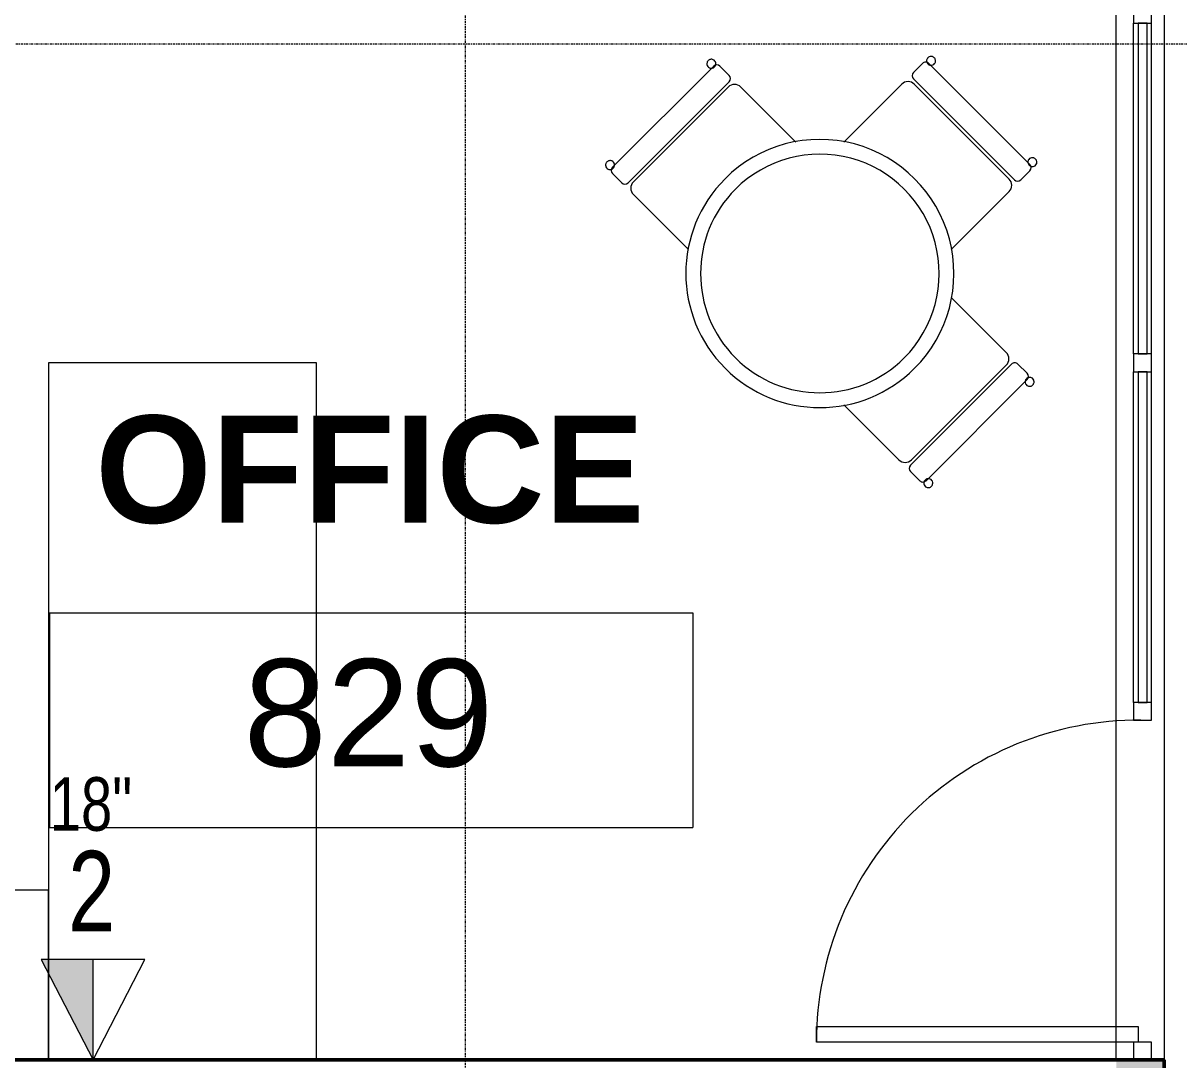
# Model space of a CAD drawing. Header units: inches. Extents: x -1205 to 1409, y -1117 to 895.
# Drawn here: x -642.4 to -513.1, y -703.4 to -587.4 of the extents above; entities that cross this region are included whole.
import ezdxf

# ---------------------------------------------------------------- set-up
doc = ezdxf.new("R2010")
doc.units = ezdxf.units.IN
doc.header["$MEASUREMENT"] = 0
doc.linetypes.add('Grid Line 1_4_', pattern=[0.4375, 0.25, -0.0625, 0.0625, -0.0625])
for name, color, linetype, lineweight in [('A-ANNO-NOTE', 131, 'Continuous', 9), ('A-AREA-IDEN', 2, 'Continuous', 9), ('A-DOOR', 31, 'Continuous', 13), ('A-GENM', 13, 'Continuous', 9), ('A-GLAZ-CURT', 52, 'Continuous', 9), ('A-GLAZ-CWMG', 51, 'Continuous', 9), ('A-WALL-PATT', 111, 'Continuous', 13), ('I-FURN', 30, 'Continuous', 9), ('I-WALL', 2, 'Continuous', 13), ('S-GRID', 1, 'Continuous', 9)]:
    doc.layers.add(name, color=color, linetype=linetype, lineweight=lineweight)
doc.styles.add('Arial_1', font='arial.ttf', dxfattribs={"width": 0.75, "height": 9})
doc.styles.add('Arial_2', font='arial.ttf', dxfattribs={"width": 0.75, "height": 6})
doc.styles.add('Arial_5', font='arial.ttf', dxfattribs={"height": 12})
doc.styles.add('Arial_B', font='arialbd.ttf', dxfattribs={"height": 12})

# ---------------------------------------------------------------- blocks, each defined once
blk = doc.blocks.new('System Panel - Glazed Centered-4079507-8TH FLOOR TELECOM PLAN')
at = {"layer": 'A-GLAZ-CURT', "color": 253, "lineweight": 13}
for p, q in [((18.5, 0.5), (-18.5, 0.5)), ((-18.5, 0.5), (-18.5, -0.5)), ((18.5, -0.5), (18.5, 0.5)), ((-18.5, -0.5), (18.5, -0.5))]:
    blk.add_line(p, q, dxfattribs=at)
blk = doc.blocks.new('System Panel - Glazed Centered-4079508-8TH FLOOR TELECOM PLAN')
at = {"layer": 'A-GLAZ-CURT', "color": 253, "lineweight": 13}
for p, q in [((18.5, 0.5), (-18.5, 0.5)), ((-18.5, 0.5), (-18.5, -0.5)), ((18.5, -0.5), (18.5, 0.5)), ((-18.5, -0.5), (18.5, -0.5))]:
    blk.add_line(p, q, dxfattribs=at)
blk = doc.blocks.new('Curtain Wall-Store Front-Sgl w swing _ Bar - Store Front Door-4079509-8TH FLOOR TELECOM PLAN')
at = {"layer": 'A-DOOR', "color": 133, "lineweight": 20}
for p, q in [((-18, 36.5), (-16.25, 36.5)), ((-18, 1), (-18, 36.5)), ((-16.25, 36.5), (-16.25, 0.5)), ((-16.25, 0.5), (-18, 0.5))]:
    blk.add_line(p, q, dxfattribs=at)
at = {"layer": 'A-DOOR', "color": 53, "lineweight": 9}
blk.add_arc((-18, 0.5), 36, 359.5, 90, dxfattribs=at)
blk = doc.blocks.new('Rectangular Mullion - 2_ x 2_ Office Front-3247738-8TH FLOOR TELECOM PLAN')
at = {"layer": 'A-GLAZ-CWMG', "color": 53}
for p, q in [((-518.16, -624.37), (-518.16, -587.37)), ((-516.16, -624.37), (-516.16, -587.37))]:
    blk.add_line(p, q, dxfattribs=at)
blk = doc.blocks.new('Rectangular Mullion - 2_ x 2_ Office Front-4079510-8TH FLOOR TELECOM PLAN')
at = {"layer": 'A-GLAZ-CWMG', "color": 133, "lineweight": 20}
for p, q in [((-2, 1), (0, 1)), ((-2, -1), (-2, 1)), ((0, 1), (0, -1)), ((0, -1), (-2, -1))]:
    blk.add_line(p, q, dxfattribs=at)
blk = doc.blocks.new('Rectangular Mullion - 2_ x 2_ Office Front-4079505-8TH FLOOR TELECOM PLAN')
at = {"layer": 'A-GLAZ-CWMG', "color": 133, "lineweight": 20}
for p, q in [((-1, 1), (1, 1)), ((-1, -1), (-1, 1)), ((1, 1), (1, -1)), ((1, -1), (-1, -1))]:
    blk.add_line(p, q, dxfattribs=at)
blk = doc.blocks.new('Rectangular Mullion - 2_ x 2_ Office Front-4079521-8TH FLOOR TELECOM PLAN')
at = {"layer": 'A-GLAZ-CWMG', "color": 133, "lineweight": 20}
for p, q in [((0, 1), (-2, 1)), ((-2, 1), (-2, -1)), ((0, -1), (0, 1)), ((-2, -1), (0, -1))]:
    blk.add_line(p, q, dxfattribs=at)
blk = doc.blocks.new('Generic Model Adjustable Table - Default-V67-8TH FLOOR TELECOM PLAN')
at = {"layer": 'A-GENM', "color": 53}
for p, q in [((24, 9.5), (-24, 9.5)), ((24, -9.5), (24, 9.5))]:
    blk.add_line(p, q, dxfattribs=at)
blk = doc.blocks.new('Generic Model Adjustable Table - Default-V68-8TH FLOOR TELECOM PLAN')
at = {"layer": 'A-GENM', "color": 53}
for p, q in [((39, 15), (-39, 15)), ((39, -15), (39, 15)), ((-39, -15), (39, -15))]:
    blk.add_line(p, q, dxfattribs=at)
blk = doc.blocks.new('Chair-Breuer - Chair-Breuer-V69-8TH FLOOR TELECOM PLAN')
at = {"layer": 'I-FURN', "color": 53}
for p, q in [((-8.5, 3.71), (-8.5, -5)), ((8.5, -5), (8.5, 3.71)), ((8, -6.35), (-8, -6.35)), ((-7.5, -6), (7.5, -6)), ((-8.5, -6.85), (-8.5, -8.3)), ((8.5, -8.3), (8.5, -6.85)), ((-8, -8.8), (8, -8.8))]:
    blk.add_line(p, q, dxfattribs=at)
for centre, radius, start, end in [((-7.5, -5), 1, 180, 270), ((7.5, -5), 1, 270, 360), ((-8, -6.85), 0.5, 90, 180), ((8, -6.85), 0.5, 0, 90), ((-8, -8.3), 0.5, 180, 270), ((8, -8.3), 0.5, 270, 0)]:
    blk.add_arc(centre, radius, start, end, dxfattribs=at)
for points in [[(-8.01, -8.68), (-8.05, -8.68), (-8.13, -8.68), (-8.25, -8.73), (-8.35, -8.8), (-8.45, -8.92), (-8.53, -9.11), (-8.5, -9.33), (-8.41, -9.49), (-8.3, -9.59), (-8.16, -9.66), (-8.06, -9.67), (-8.01, -9.67)], [(-8.01, -9.67), (-7.97, -9.67), (-7.89, -9.66), (-7.78, -9.62), (-7.68, -9.55), (-7.57, -9.43), (-7.49, -9.24), (-7.52, -9.02), (-7.61, -8.86), (-7.72, -8.76), (-7.86, -8.69), (-7.96, -8.68), (-8.01, -8.68)], [(8.02, -8.68), (7.98, -8.68), (7.9, -8.68), (7.79, -8.73), (7.69, -8.8), (7.58, -8.92), (7.5, -9.11), (7.53, -9.33), (7.62, -9.49), (7.73, -9.59), (7.87, -9.66), (7.97, -9.67), (8.02, -9.67)], [(8.02, -9.67), (8.06, -9.67), (8.14, -9.66), (8.26, -9.62), (8.36, -9.55), (8.46, -9.43), (8.54, -9.24), (8.51, -9.02), (8.42, -8.86), (8.31, -8.76), (8.17, -8.69), (8.07, -8.68), (8.02, -8.68)]]:
    blk.add_open_spline(points, degree=3, knots=[0, 0, 0, 0, 0.076923, 0.153846, 0.230769, 0.307692, 0.461538, 0.615385, 0.711538, 0.807692, 0.903846, 1, 1, 1, 1], dxfattribs=at)
blk = doc.blocks.new('Chair-Breuer - Chair-Breuer-V70-8TH FLOOR TELECOM PLAN')
at = {"layer": 'I-FURN', "color": 53}
for p, q in [((-8.5, 4.16), (-8.5, -5)), ((8.5, -5), (8.5, 4.16)), ((8, -6.35), (-8, -6.35)), ((-7.5, -6), (7.5, -6)), ((-8.5, -6.85), (-8.5, -8.3)), ((8.5, -8.3), (8.5, -6.85)), ((-8, -8.8), (8, -8.8))]:
    blk.add_line(p, q, dxfattribs=at)
for centre, radius, start, end in [((-7.5, -5), 1, 180, 270), ((7.5, -5), 1, 270, 360), ((-8, -6.85), 0.5, 90, 180), ((8, -6.85), 0.5, 0, 90), ((-8, -8.3), 0.5, 180, 270), ((8, -8.3), 0.5, 270, 0)]:
    blk.add_arc(centre, radius, start, end, dxfattribs=at)
for points in [[(-8.01, -8.68), (-8.05, -8.68), (-8.13, -8.68), (-8.25, -8.73), (-8.35, -8.8), (-8.45, -8.92), (-8.53, -9.11), (-8.5, -9.33), (-8.41, -9.49), (-8.3, -9.59), (-8.16, -9.66), (-8.06, -9.67), (-8.01, -9.67)], [(-8.01, -9.67), (-7.97, -9.67), (-7.89, -9.66), (-7.78, -9.62), (-7.68, -9.55), (-7.57, -9.43), (-7.49, -9.24), (-7.52, -9.02), (-7.61, -8.86), (-7.72, -8.76), (-7.86, -8.69), (-7.96, -8.68), (-8.01, -8.68)], [(8.02, -8.68), (7.98, -8.68), (7.9, -8.68), (7.79, -8.73), (7.69, -8.8), (7.58, -8.92), (7.5, -9.11), (7.53, -9.33), (7.62, -9.49), (7.73, -9.59), (7.87, -9.66), (7.97, -9.67), (8.02, -9.67)], [(8.02, -9.67), (8.06, -9.67), (8.14, -9.66), (8.26, -9.62), (8.36, -9.55), (8.46, -9.43), (8.54, -9.24), (8.51, -9.02), (8.42, -8.86), (8.31, -8.76), (8.17, -8.69), (8.07, -8.68), (8.02, -8.68)]]:
    blk.add_open_spline(points, degree=3, knots=[0, 0, 0, 0, 0.076923, 0.153846, 0.230769, 0.307692, 0.461538, 0.615385, 0.711538, 0.807692, 0.903846, 1, 1, 1, 1], dxfattribs=at)
blk = doc.blocks.new('Table-Round - 30_ Diameter-2588791-8TH FLOOR TELECOM PLAN')
at = {"layer": 'I-FURN', "color": 53}
for radius, start, end in [(15, 360, 180), (13.35, 0, 180), (15, 180, 360), (13.35, 180, 0)]:
    blk.add_arc((0, 0), radius, start, end, dxfattribs=at)
blk = doc.blocks.new('18433_1 - AEO NY - CENTRAL_rvt-1-8TH FLOOR TELECOM PLAN')
at = {"layer": 'A-WALL-PATT', "lineweight": 5}
h = blk.add_hatch(color=9, dxfattribs=at)
h.paths.add_polyline_path([(-514.73, -1039.87), (-514.73, -1026.12), (-520.1, -1026.12), (-520.1, -1039.87)], flags=0)
h.paths.add_polyline_path([(-514.73, -910.87), (-514.73, -905.49), (-520.1, -905.49), (-520.1, -910.87)], flags=0)
h.paths.add_polyline_path([(-517.5, -708.74), (-514.73, -708.74), (-514.73, -703.37), (-520.1, -703.37), (-520.1, -708.74)], flags=0)
h.paths.add_polyline_path([(-514.73, -585.37), (-514.73, -555.62), (-520.1, -555.62), (-520.1, -585.37)], flags=0)
at = {"layer": 'I-WALL', "color": 253}
for p, q in [((-520.1, -703.37), (-520.1, -585.37)), ((-514.73, -585.37), (-514.73, -703.37))]:
    blk.add_line(p, q, dxfattribs=at)
at = {"layer": 'I-WALL', "color": 213, "lineweight": 50}
for p, q in [((-520.1, -703.37), (-687.6, -703.37)), ((-514.73, -703.37), (-520.1, -703.37)), ((-514.73, -708.74), (-514.73, -703.37))]:
    blk.add_line(p, q, dxfattribs=at)
at = {"layer": 'S-GRID', "linetype": 'Grid Line 1_4_'}
for p, q in [((-592.98, -529.37), (-592.98, -1087.29)), ((444.9, -589.74), (-904.42, -589.74))]:
    blk.add_line(p, q, dxfattribs=at)
at = {"color": 53, "lineweight": 9}
for name, p, rotation in [('Rectangular Mullion - 2_ x 2_ Office Front-4079521-8TH FLOOR TELECOM PLAN', (-517.16, -585.37), 90.00000000000007), ('System Panel - Glazed Centered-4079507-8TH FLOOR TELECOM PLAN', (-517.16, -605.87), 270.0000000000001), ('Chair-Breuer - Chair-Breuer-V70-8TH FLOOR TELECOM PLAN', (-541.64, -603.75), 135.0000000000003), ('Chair-Breuer - Chair-Breuer-V69-8TH FLOOR TELECOM PLAN', (-564.59, -604.07), 224.9999999999997), ('Table-Round - 30_ Diameter-2588791-8TH FLOOR TELECOM PLAN', (-553.27, -615.38), 314.9999999999999), ('Chair-Breuer - Chair-Breuer-V69-8TH FLOOR TELECOM PLAN', (-541.96, -626.69), 45.00000000000009), ('Generic Model Adjustable Table - Default-V68-8TH FLOOR TELECOM PLAN', (-624.6, -664.37), 90.00000000000026), ('System Panel - Glazed Centered-4079508-8TH FLOOR TELECOM PLAN', (-517.16, -644.87), 270.0000000000001), ('Curtain Wall-Store Front-Sgl w swing _ Bar - Store Front Door-4079509-8TH FLOOR TELECOM PLAN', (-517.16, -683.37), 90.00000000000007)]:
    blk.add_blockref(name, p, dxfattribs=dict(at, rotation=rotation))
for name, p in [('Rectangular Mullion - 2_ x 2_ Office Front-3247738-8TH FLOOR TELECOM PLAN', (0, 0)), ('Rectangular Mullion - 2_ x 2_ Office Front-3247738-8TH FLOOR TELECOM PLAN', (0, -39)), ('Generic Model Adjustable Table - Default-V67-8TH FLOOR TELECOM PLAN', (-663.6, -693.87))]:
    blk.add_blockref(name, p, dxfattribs=at)
at = {"color": 53, "lineweight": 9, "extrusion": (0, 0, -1), "rotation": 269.9999999999999}
for name, p in [('Rectangular Mullion - 2_ x 2_ Office Front-4079505-8TH FLOOR TELECOM PLAN', (517.16, -625.37)), ('Rectangular Mullion - 2_ x 2_ Office Front-4079505-8TH FLOOR TELECOM PLAN', (517.16, -664.37)), ('Rectangular Mullion - 2_ x 2_ Office Front-4079510-8TH FLOOR TELECOM PLAN', (517.16, -703.37))]:
    blk.add_blockref(name, p, dxfattribs=at)
blk = doc.blocks.new('Room Tag - Room Tag-84095-8TH FLOOR TELECOM PLAN')
at = {"layer": 'A-AREA-IDEN'}
for p, q in [((-0.375, -0.0625), (-0.375, -0.3125)), ((-0.375, -0.0625), (0.375, -0.0625)), ((0.375, -0.0625), (0.375, -0.3125)), ((-0.375, -0.3125), (0.375, -0.3125))]:
    blk.add_line(p, q, dxfattribs=at)

msp = doc.modelspace()

# ---------------------------------------------------------------- block references
at = {"lineweight": 5}
msp.add_blockref('18433_1 - AEO NY - CENTRAL_rvt-1-8TH FLOOR TELECOM PLAN', (0, 0), dxfattribs=at)

# ---------------------------------------------------------------- next in the draw order: hatches: boundary and pattern name
at = {"layer": 'A-ANNO-NOTE'}
msp.add_hatch(color=256, dxfattribs=at).paths.add_polyline_path([(-634.6, -703.37), (-634.6, -692.12), (-640.41, -692.12)], flags=0)

# ---------------------------------------------------------------- next in the draw order: linework, layer by layer
for p, q in [((-634.6, -692.12), (-640.41, -692.12)), ((-640.41, -692.12), (-634.6, -703.37)), ((-634.6, -703.37), (-634.6, -692.12))]:
    msp.add_line(p, q, dxfattribs=at)
at = {"layer": 'A-ANNO-NOTE', "lineweight": 20}
for p, q in [((-640.41, -692.12), (-634.6, -703.37)), ((-628.8, -692.12), (-640.41, -692.12)), ((-634.6, -703.37), (-628.8, -692.12))]:
    msp.add_line(p, q, dxfattribs=at)

# ---------------------------------------------------------------- next in the draw order: block references
at = {"layer": 'A-AREA-IDEN', "xscale": 95.99999999999994, "yscale": 95.99999999999994, "zscale": 95.99999999999994}
msp.add_blockref('Room Tag - Room Tag-84095-8TH FLOOR TELECOM PLAN', (-603.49, -647.36), dxfattribs=at)

# ---------------------------------------------------------------- next in the draw order: texts
at = {"layer": 'A-ANNO-NOTE', "attachment_point": 1}
for s, insert, char_height, width, style in [('18"', (-639.45, -671.74), 6, 11.3625, 'Arial_2'), ('2', (-637.38, -679.99), 9, 6.363, 'Arial_1')]:
    msp.add_mtext(s, dxfattribs=dict(at, insert=insert, char_height=char_height, width=width, style=style))
at = {"layer": 'A-AREA-IDEN', "char_height": 12, "attachment_point": 1}
for s, insert, width, style in [('OFFICE', (-634.36, -631.28), 74.538, 'Arial_B'), ('829', (-617.77, -658.53), 33.633, 'Arial_5')]:
    msp.add_mtext(s, dxfattribs=dict(at, insert=insert, width=width, style=style))

doc.saveas('drawing.dxf')
